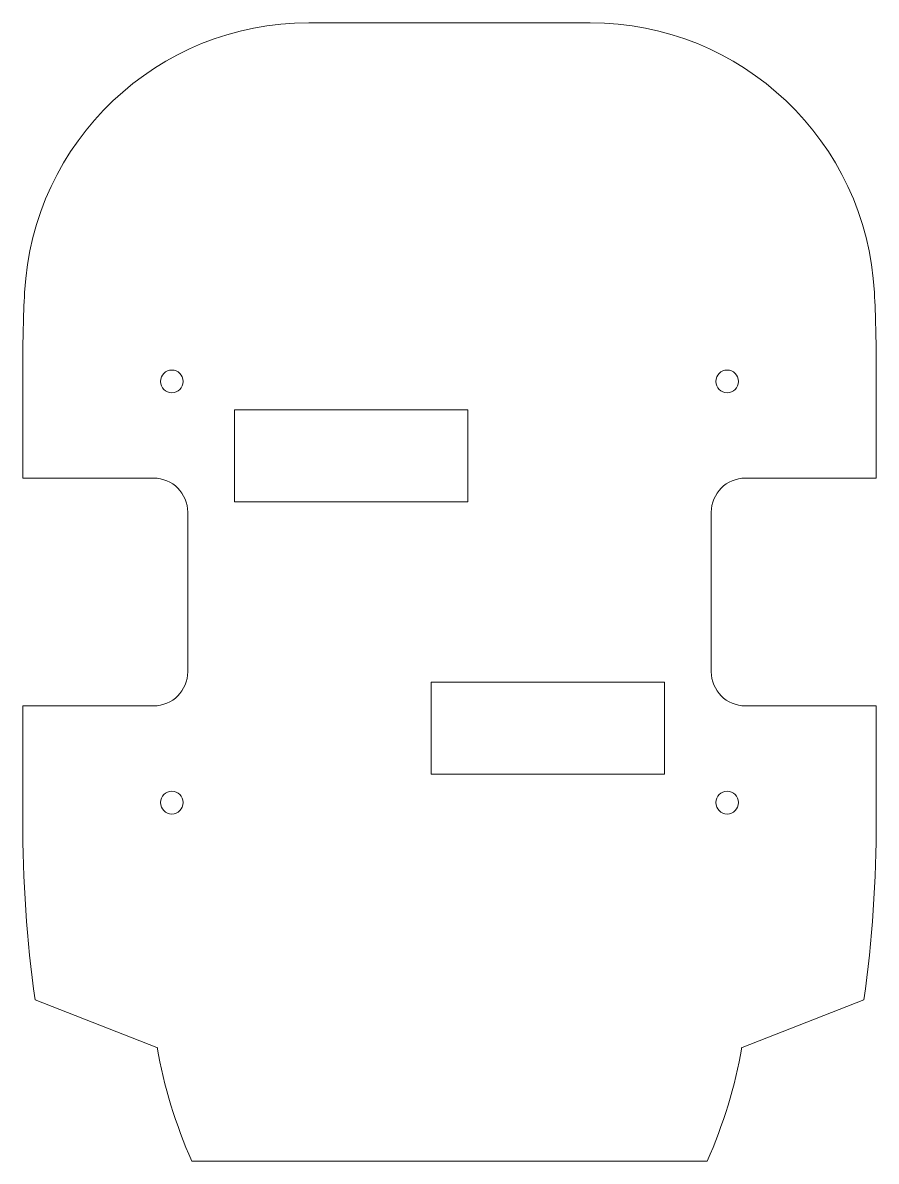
# Model space of a CAD drawing. Header units: millimetres. Extents: x -38 to 38, y -50 to 50.
import ezdxf

# ---------------------------------------------------------------- set-up
doc = ezdxf.new("R2010")
doc.units = ezdxf.units.MM

msp = doc.modelspace()

# ---------------------------------------------------------------- linework, layer by layer
at = {"color": 7, "linetype": 'Continuous', "lineweight": 15}
for p, q in [((12.37, 50), (-12.37, 50)), ((-37.5, 20), (-37.5, 10)), ((37.5, 10), (37.5, 20)), ((1.6, 15.99), (-18.9, 15.99)), ((-18.9, 15.99), (-18.9, 7.92)), ((1.6, 7.92), (1.6, 15.99)), ((-37.5, 10), (-26, 10)), ((26, 10), (37.5, 10)), ((-23, 7), (-23, -7)), ((-18.9, 7.92), (1.6, 7.92)), ((23, -7), (23, 7)), ((18.9, -7.92), (-1.6, -7.92)), ((-1.6, -7.92), (-1.6, -15.99)), ((18.9, -15.99), (18.9, -7.92)), ((-37.5, -10), (-37.5, -20)), ((-26, -10), (-37.5, -10)), ((37.5, -10), (26, -10)), ((37.5, -20), (37.5, -10)), ((-1.6, -15.99), (18.9, -15.99)), ((-36.42, -35.83), (-25.71, -40)), ((36.42, -35.83), (25.71, -40)), ((-22.65, -50), (22.65, -50))]:
    msp.add_line(p, q, dxfattribs=at)
for centre in [(-24.4, 18.5), (24.4, 18.5), (-24.4, -18.5), (24.4, -18.5)]:
    msp.add_circle(centre, 1, dxfattribs=at)
for centre, radius, start, end in [((-12.37, 25), 25, 90, 177.0039), ((12.37, 25), 25, 2.9961, 90), ((83.37, 20.02), 120.87, 177.0178, 180.0088), ((-83.37, 20.02), 120.87, 359.9912, 2.9822), ((-26, 7), 3, 0, 90), ((26, 7), 3, 90, 180), ((-26, -7), 3, 270, 0), ((26, -7), 3, 180, 270), ((74.43, -20.31), 111.93, 179.8432, 187.9736), ((-74.43, -20.31), 111.93, 352.0264, 0.1568), ((17.5, -32.26), 43.89, 190.1508, 203.8327), ((-17.5, -32.26), 43.89, 336.1673, 349.8492)]:
    msp.add_arc(centre, radius, start, end, dxfattribs=at)

doc.saveas('drawing.dxf')
